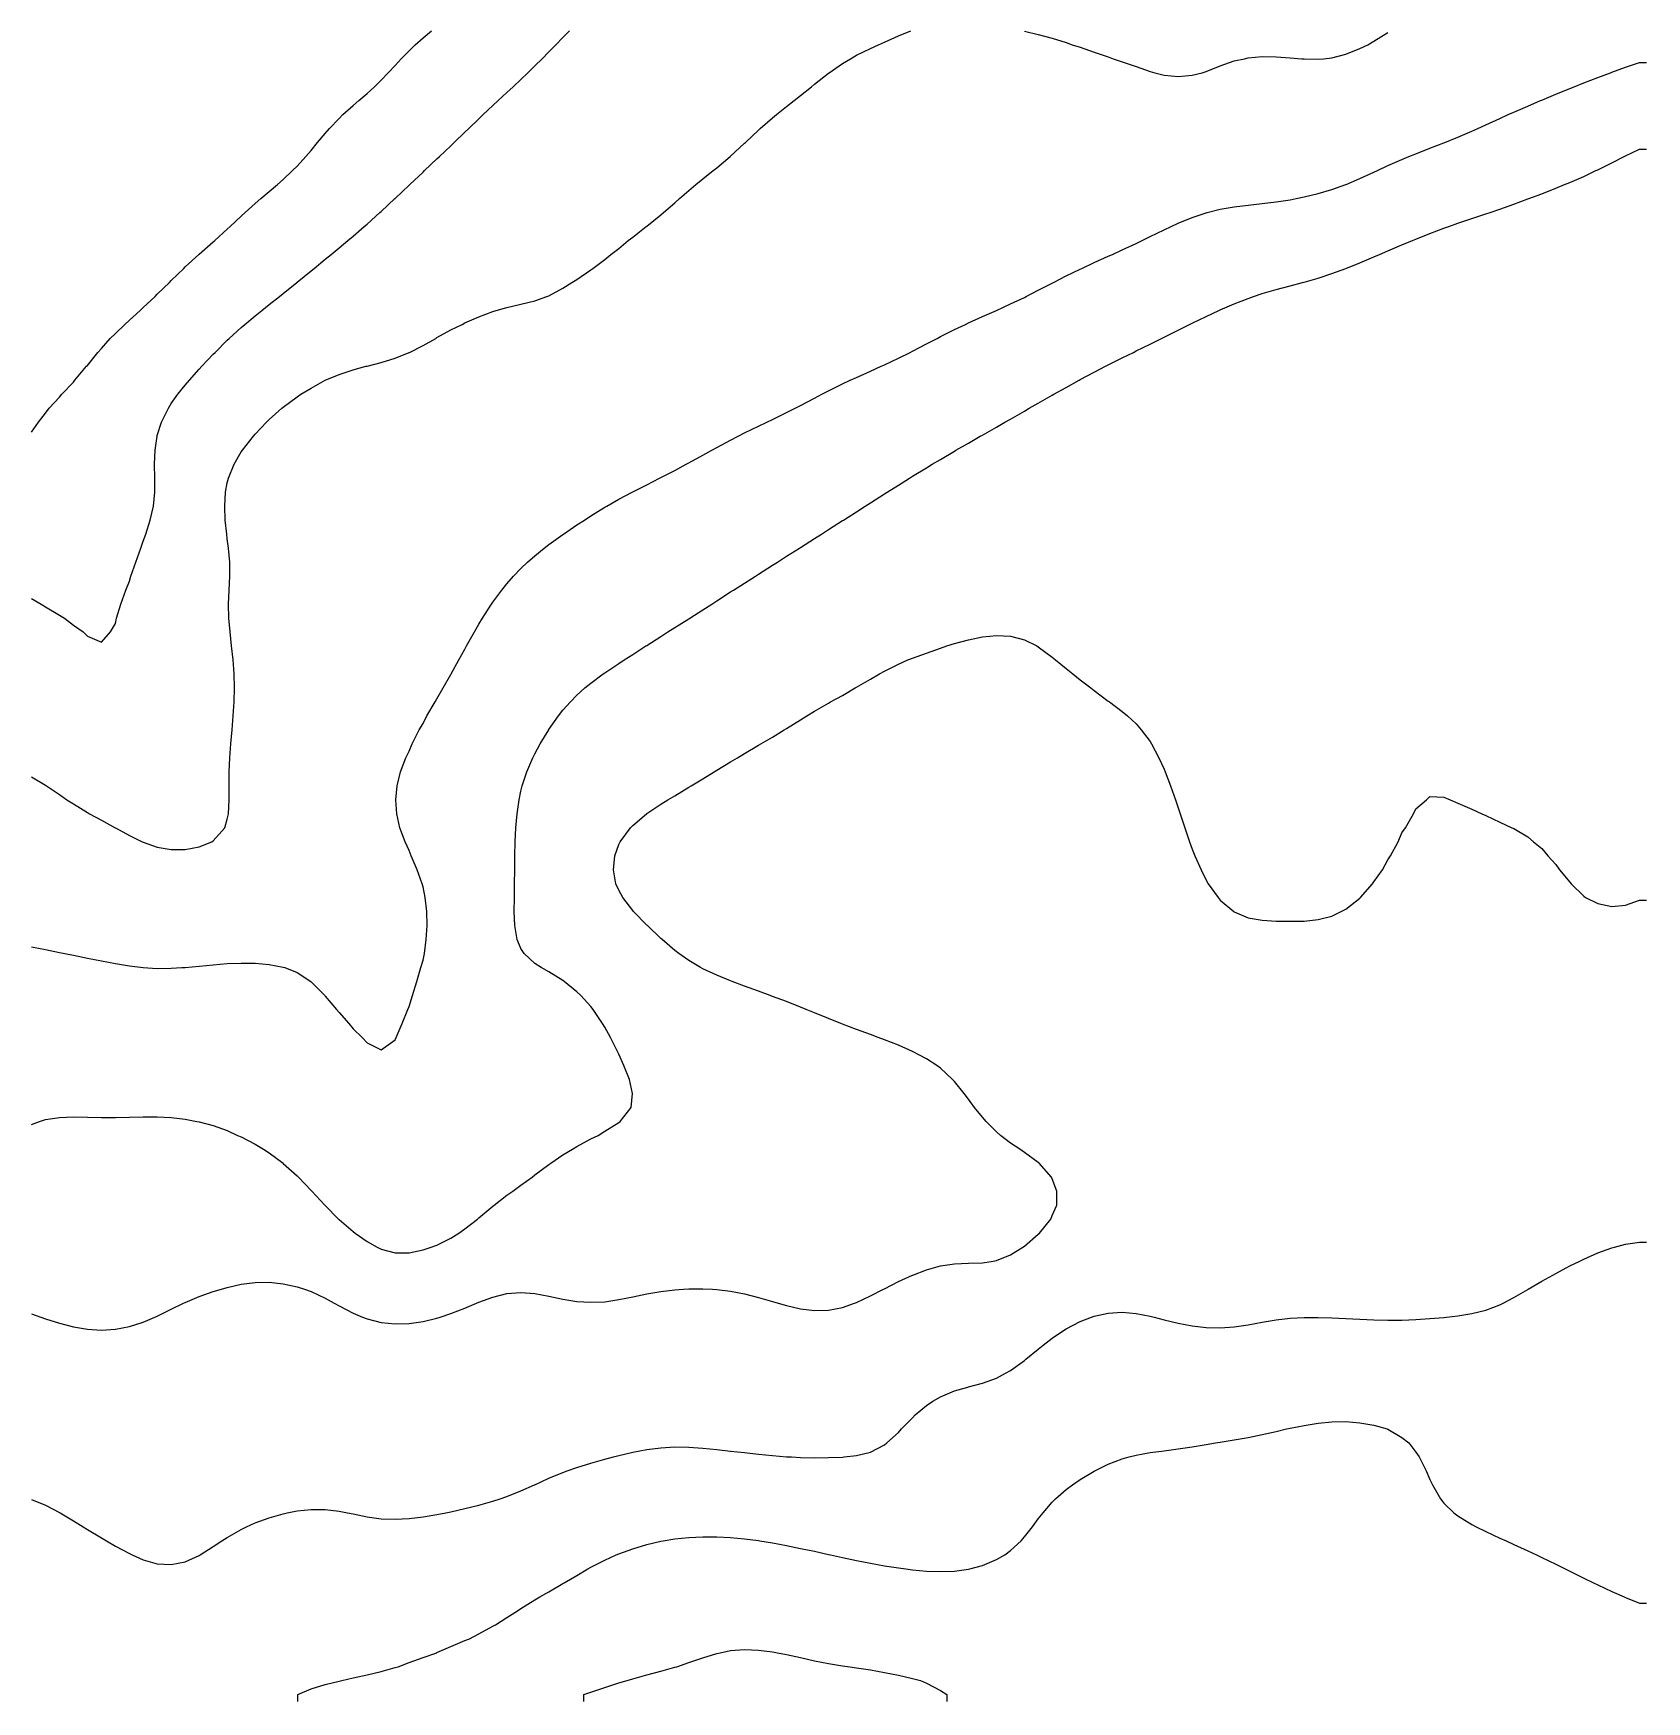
# Model space of a CAD drawing. Header units: inches. Extents: x 2679276 to 2679656, y 1246784 to 1247152.
# Drawn here: x 2679598.3 to 2679656, y 1246784 to 1246843.7 of the extents above; entities that cross this region are included whole.
import ezdxf

# ---------------------------------------------------------------- set-up
doc = ezdxf.new("R2010")
doc.units = ezdxf.units.IN
doc.header["$MEASUREMENT"] = 0
for name, color, linetype in [('454', 7, 'Continuous'), ('455', 7, 'Continuous'), ('456', 7, 'Continuous'), ('457', 7, 'Continuous'), ('458', 7, 'Continuous'), ('459', 7, 'Continuous'), ('460', 7, 'Continuous'), ('461', 7, 'Continuous'), ('462', 7, 'Continuous')]:
    doc.layers.add(name, color=color, linetype=linetype)

msp = doc.modelspace()

# ---------------------------------------------------------------- linework, layer by layer
at = {"layer": '454', "elevation": 454}
msp.add_lwpolyline([(2679598.25, 1246829.39), (2679598.501, 1246829.75), (2679598.75, 1246830.076), (2679598.882, 1246830.25), (2679599.25, 1246830.642), (2679599.337, 1246830.75), (2679599.75, 1246831.184), (2679599.799, 1246831.25), (2679600.221, 1246831.75), (2679600.25, 1246831.78), (2679600.625, 1246832.25), (2679600.75, 1246832.383), (2679601.07, 1246832.75), (2679601.25, 1246832.923), (2679601.584, 1246833.25), (2679601.75, 1246833.396), (2679602.138, 1246833.75), (2679602.25, 1246833.852), (2679602.671, 1246834.25), (2679602.75, 1246834.329), (2679603.18, 1246834.75), (2679603.25, 1246834.824), (2679603.694, 1246835.25), (2679603.75, 1246835.306), (2679604.239, 1246835.75), (2679604.25, 1246835.76), (2679604.75, 1246836.204), (2679604.802, 1246836.25), (2679605.25, 1246836.658), (2679605.353, 1246836.75), (2679605.75, 1246837.122), (2679605.892, 1246837.25), (2679606.25, 1246837.572), (2679606.456, 1246837.75), (2679606.75, 1246837.998), (2679607.043, 1246838.25), (2679607.25, 1246838.429), (2679607.589, 1246838.75), (2679607.75, 1246838.912), (2679608.061, 1246839.25), (2679608.25, 1246839.471), (2679608.483, 1246839.75), (2679608.75, 1246840.072), (2679608.907, 1246840.25), (2679609.25, 1246840.615), (2679609.389, 1246840.75), (2679609.75, 1246841.073), (2679609.951, 1246841.25), (2679610.25, 1246841.508), (2679610.511, 1246841.75), (2679610.75, 1246841.978), (2679611.007, 1246842.25), (2679611.25, 1246842.504), (2679611.472, 1246842.75), (2679611.75, 1246843.029), (2679611.972, 1246843.25), (2679612.25, 1246843.495), (2679612.55, 1246843.75)], dxfattribs=at)
at = {"layer": '455', "elevation": 455}
msp.add_lwpolyline([(2679598.25, 1246823.444), (2679598.6, 1246823.25), (2679598.75, 1246823.153), (2679599.25, 1246822.851), (2679599.434, 1246822.75), (2679599.75, 1246822.497), (2679600.104, 1246822.25), (2679600.25, 1246822.104), (2679600.75, 1246821.883), (2679601.073, 1246822.25), (2679601.25, 1246822.559), (2679601.295, 1246822.75), (2679601.446, 1246823.25), (2679601.628, 1246823.75), (2679601.75, 1246824.062), (2679601.809, 1246824.25), (2679601.978, 1246824.75), (2679602.157, 1246825.25), (2679602.25, 1246825.496), (2679602.336, 1246825.75), (2679602.493, 1246826.25), (2679602.61, 1246826.75), (2679602.663, 1246827.25), (2679602.662, 1246827.75), (2679602.652, 1246828.25), (2679602.668, 1246828.75), (2679602.744, 1246829.25), (2679602.75, 1246829.271), (2679602.902, 1246829.75), (2679603.146, 1246830.25), (2679603.25, 1246830.417), (2679603.486, 1246830.75), (2679603.75, 1246831.079), (2679603.896, 1246831.25), (2679604.25, 1246831.646), (2679604.345, 1246831.75), (2679604.75, 1246832.181), (2679604.815, 1246832.25), (2679605.25, 1246832.684), (2679605.319, 1246832.75), (2679605.75, 1246833.14), (2679605.877, 1246833.25), (2679606.25, 1246833.56), (2679606.486, 1246833.75), (2679606.75, 1246833.962), (2679607.115, 1246834.25), (2679607.25, 1246834.359), (2679607.738, 1246834.75), (2679607.75, 1246834.76), (2679608.25, 1246835.167), (2679608.353, 1246835.25), (2679608.75, 1246835.577), (2679608.962, 1246835.75), (2679609.25, 1246835.99), (2679609.564, 1246836.25), (2679609.75, 1246836.408), (2679610.15, 1246836.75), (2679610.25, 1246836.838), (2679610.71, 1246837.25), (2679610.75, 1246837.287), (2679611.244, 1246837.75), (2679611.25, 1246837.755), (2679611.75, 1246838.228), (2679611.773, 1246838.25), (2679612.25, 1246838.697), (2679612.307, 1246838.75), (2679612.75, 1246839.164), (2679612.842, 1246839.25), (2679613.25, 1246839.639), (2679613.366, 1246839.75), (2679613.75, 1246840.122), (2679613.884, 1246840.25), (2679614.25, 1246840.604), (2679614.404, 1246840.75), (2679614.75, 1246841.078), (2679614.934, 1246841.25), (2679615.25, 1246841.544), (2679615.471, 1246841.75), (2679615.75, 1246842.011), (2679616.002, 1246842.25), (2679616.25, 1246842.491), (2679616.514, 1246842.75), (2679616.75, 1246842.993), (2679617.002, 1246843.25), (2679617.25, 1246843.509), (2679617.49, 1246843.75)], dxfattribs=at)
at = {"layer": '456', "elevation": 456}
for points in [[(2679598.25, 1246817.066), (2679598.75, 1246816.775), (2679598.783, 1246816.75), (2679599.25, 1246816.443), (2679599.517, 1246816.25), (2679599.75, 1246816.104), (2679600.25, 1246815.798), (2679600.331, 1246815.75), (2679600.75, 1246815.52), (2679601.242, 1246815.25), (2679601.25, 1246815.245), (2679601.75, 1246814.976), (2679602.205, 1246814.75), (2679602.25, 1246814.73), (2679602.75, 1246814.56), (2679603.25, 1246814.472), (2679603.75, 1246814.475), (2679604.25, 1246814.568), (2679604.704, 1246814.75), (2679604.75, 1246814.784), (2679605.162, 1246815.25), (2679605.25, 1246815.553), (2679605.296, 1246815.75), (2679605.322, 1246816.25), (2679605.317, 1246816.75), (2679605.321, 1246817.25), (2679605.346, 1246817.75), (2679605.384, 1246818.25), (2679605.427, 1246818.75), (2679605.467, 1246819.25), (2679605.495, 1246819.75), (2679605.507, 1246820.25), (2679605.497, 1246820.75), (2679605.462, 1246821.25), (2679605.407, 1246821.75), (2679605.35, 1246822.25), (2679605.308, 1246822.75), (2679605.299, 1246823.25), (2679605.319, 1246823.75), (2679605.341, 1246824.25), (2679605.342, 1246824.75), (2679605.3, 1246825.25), (2679605.25, 1246825.58), (2679605.231, 1246825.75), (2679605.18, 1246826.25), (2679605.16, 1246826.75), (2679605.189, 1246827.25), (2679605.25, 1246827.582), (2679605.292, 1246827.75), (2679605.5, 1246828.25), (2679605.75, 1246828.692), (2679605.791, 1246828.75), (2679606.186, 1246829.25), (2679606.25, 1246829.325), (2679606.655, 1246829.75), (2679606.75, 1246829.848), (2679607.202, 1246830.25), (2679607.25, 1246830.292), (2679607.75, 1246830.661), (2679607.887, 1246830.75), (2679608.25, 1246830.974), (2679608.75, 1246831.25), (2679608.75, 1246831.25), (2679609.25, 1246831.452), (2679609.75, 1246831.62), (2679610.21, 1246831.75), (2679610.25, 1246831.761), (2679610.75, 1246831.885), (2679611.25, 1246832.036), (2679611.75, 1246832.243), (2679611.765, 1246832.25), (2679612.25, 1246832.489), (2679612.704, 1246832.75), (2679612.75, 1246832.779), (2679613.25, 1246833.051), (2679613.646, 1246833.25), (2679613.75, 1246833.305), (2679614.25, 1246833.521), (2679614.75, 1246833.716), (2679614.87, 1246833.75), (2679615.25, 1246833.858), (2679615.75, 1246833.969), (2679616.25, 1246834.095), (2679616.68, 1246834.25), (2679616.75, 1246834.275), (2679617.25, 1246834.545), (2679617.57, 1246834.75), (2679617.75, 1246834.86), (2679618.25, 1246835.198), (2679618.318, 1246835.25), (2679618.75, 1246835.569), (2679618.969, 1246835.75), (2679619.25, 1246835.968), (2679619.591, 1246836.25), (2679619.75, 1246836.374), (2679620.232, 1246836.75), (2679620.25, 1246836.764), (2679620.75, 1246837.168), (2679620.848, 1246837.25), (2679621.25, 1246837.6), (2679621.42, 1246837.75), (2679621.75, 1246838.039), (2679622.002, 1246838.25), (2679622.25, 1246838.453), (2679622.627, 1246838.75), (2679622.75, 1246838.85), (2679623.234, 1246839.25), (2679623.25, 1246839.265), (2679623.75, 1246839.727), (2679623.776, 1246839.75), (2679624.25, 1246840.198), (2679624.309, 1246840.25), (2679624.75, 1246840.639), (2679624.889, 1246840.75), (2679625.25, 1246841.044), (2679625.518, 1246841.25), (2679625.75, 1246841.438), (2679626.142, 1246841.75), (2679626.25, 1246841.84), (2679626.75, 1246842.236), (2679626.771, 1246842.25), (2679627.25, 1246842.582), (2679627.538, 1246842.75), (2679627.75, 1246842.871), (2679628.25, 1246843.118), (2679628.541, 1246843.25), (2679628.75, 1246843.346), (2679629.25, 1246843.566), (2679629.694, 1246843.75)], [(2679633.75, 1246843.739), (2679634.25, 1246843.618), (2679634.75, 1246843.482), (2679635.25, 1246843.326), (2679635.465, 1246843.25), (2679635.75, 1246843.157), (2679636.25, 1246842.989), (2679636.75, 1246842.815), (2679636.925, 1246842.75), (2679637.25, 1246842.643), (2679637.75, 1246842.471), (2679638.25, 1246842.296), (2679638.416, 1246842.25), (2679638.75, 1246842.165), (2679639.25, 1246842.114), (2679639.75, 1246842.161), (2679640.113, 1246842.25), (2679640.25, 1246842.296), (2679640.75, 1246842.499), (2679641.25, 1246842.672), (2679641.622, 1246842.75), (2679641.75, 1246842.78), (2679642.25, 1246842.824), (2679642.75, 1246842.818), (2679643.25, 1246842.783), (2679643.666, 1246842.75), (2679643.75, 1246842.744), (2679644.25, 1246842.733), (2679644.443, 1246842.75), (2679644.75, 1246842.779), (2679645.25, 1246842.912), (2679645.75, 1246843.113), (2679646.032, 1246843.25), (2679646.25, 1246843.375), (2679646.75, 1246843.684)]]:
    msp.add_lwpolyline(points, dxfattribs=at)
at = {"layer": '457', "elevation": 457}
msp.add_lwpolyline([(2679598.25, 1246810.992), (2679598.75, 1246810.892), (2679599.25, 1246810.791), (2679599.448, 1246810.75), (2679599.75, 1246810.689), (2679600.25, 1246810.587), (2679600.75, 1246810.487), (2679601.25, 1246810.392), (2679601.75, 1246810.31), (2679602.247, 1246810.25), (2679602.25, 1246810.25), (2679602.75, 1246810.22), (2679603.25, 1246810.225), (2679603.623, 1246810.25), (2679603.75, 1246810.258), (2679604.25, 1246810.305), (2679604.75, 1246810.353), (2679605.25, 1246810.391), (2679605.75, 1246810.411), (2679606.25, 1246810.406), (2679606.75, 1246810.365), (2679607.25, 1246810.269), (2679607.311, 1246810.25), (2679607.75, 1246810.07), (2679608.241, 1246809.75), (2679608.25, 1246809.742), (2679608.734, 1246809.25), (2679608.75, 1246809.232), (2679609.158, 1246808.75), (2679609.25, 1246808.643), (2679609.594, 1246808.25), (2679609.75, 1246808.062), (2679610.074, 1246807.75), (2679610.25, 1246807.558), (2679610.75, 1246807.303), (2679611.25, 1246807.667), (2679611.286, 1246807.75), (2679611.501, 1246808.25), (2679611.707, 1246808.75), (2679611.75, 1246808.856), (2679611.871, 1246809.25), (2679612.026, 1246809.75), (2679612.178, 1246810.25), (2679612.25, 1246810.52), (2679612.298, 1246810.75), (2679612.368, 1246811.25), (2679612.396, 1246811.75), (2679612.384, 1246812.25), (2679612.328, 1246812.75), (2679612.25, 1246813.131), (2679612.218, 1246813.25), (2679612.039, 1246813.75), (2679611.829, 1246814.25), (2679611.75, 1246814.44), (2679611.607, 1246814.75), (2679611.423, 1246815.25), (2679611.31, 1246815.75), (2679611.276, 1246816.25), (2679611.321, 1246816.75), (2679611.443, 1246817.25), (2679611.632, 1246817.75), (2679611.75, 1246817.993), (2679611.86, 1246818.25), (2679612.115, 1246818.75), (2679612.25, 1246818.981), (2679612.388, 1246819.25), (2679612.68, 1246819.75), (2679612.75, 1246819.862), (2679612.966, 1246820.25), (2679613.25, 1246820.729), (2679613.261, 1246820.75), (2679613.531, 1246821.25), (2679613.75, 1246821.639), (2679613.809, 1246821.75), (2679614.085, 1246822.25), (2679614.25, 1246822.529), (2679614.381, 1246822.75), (2679614.704, 1246823.25), (2679614.75, 1246823.315), (2679615.068, 1246823.75), (2679615.25, 1246823.974), (2679615.491, 1246824.25), (2679615.75, 1246824.519), (2679615.991, 1246824.75), (2679616.25, 1246824.978), (2679616.585, 1246825.25), (2679616.75, 1246825.377), (2679617.25, 1246825.737), (2679617.27, 1246825.75), (2679617.75, 1246826.076), (2679618.018, 1246826.25), (2679618.25, 1246826.4), (2679618.75, 1246826.708), (2679618.82, 1246826.75), (2679619.25, 1246826.995), (2679619.723, 1246827.25), (2679619.75, 1246827.264), (2679620.25, 1246827.518), (2679620.709, 1246827.75), (2679620.75, 1246827.771), (2679621.25, 1246828.03), (2679621.664, 1246828.25), (2679621.75, 1246828.297), (2679622.25, 1246828.573), (2679622.571, 1246828.75), (2679622.75, 1246828.848), (2679623.25, 1246829.113), (2679623.516, 1246829.25), (2679623.75, 1246829.366), (2679624.25, 1246829.608), (2679624.542, 1246829.75), (2679624.75, 1246829.85), (2679625.25, 1246830.097), (2679625.551, 1246830.25), (2679625.75, 1246830.354), (2679626.25, 1246830.615), (2679626.513, 1246830.75), (2679626.75, 1246830.874), (2679627.25, 1246831.121), (2679627.527, 1246831.25), (2679627.75, 1246831.354), (2679628.25, 1246831.58), (2679628.63, 1246831.75), (2679628.75, 1246831.805), (2679629.25, 1246832.042), (2679629.672, 1246832.25), (2679629.75, 1246832.29), (2679630.25, 1246832.553), (2679630.63, 1246832.75), (2679630.75, 1246832.813), (2679631.25, 1246833.065), (2679631.642, 1246833.25), (2679631.75, 1246833.301), (2679632.25, 1246833.527), (2679632.75, 1246833.747), (2679632.757, 1246833.75), (2679633.25, 1246833.979), (2679633.75, 1246834.217), (2679633.818, 1246834.25), (2679634.25, 1246834.472), (2679634.75, 1246834.728), (2679634.794, 1246834.75), (2679635.25, 1246834.984), (2679635.75, 1246835.225), (2679635.802, 1246835.25), (2679636.25, 1246835.459), (2679636.75, 1246835.684), (2679636.897, 1246835.75), (2679637.25, 1246835.913), (2679637.75, 1246836.147), (2679637.965, 1246836.25), (2679638.25, 1246836.392), (2679638.75, 1246836.635), (2679638.995, 1246836.75), (2679639.25, 1246836.868), (2679639.75, 1246837.072), (2679640.25, 1246837.239), (2679640.293, 1246837.25), (2679640.75, 1246837.364), (2679641.25, 1246837.453), (2679641.75, 1246837.517), (2679642.25, 1246837.572), (2679642.75, 1246837.631), (2679643.25, 1246837.707), (2679643.472, 1246837.75), (2679643.75, 1246837.805), (2679644.25, 1246837.927), (2679644.75, 1246838.073), (2679645.25, 1246838.249), (2679645.252, 1246838.25), (2679645.75, 1246838.461), (2679646.25, 1246838.69), (2679646.378, 1246838.75), (2679646.75, 1246838.927), (2679647.25, 1246839.15), (2679647.497, 1246839.25), (2679647.75, 1246839.354), (2679648.25, 1246839.546), (2679648.75, 1246839.736), (2679648.787, 1246839.75), (2679649.25, 1246839.939), (2679649.75, 1246840.155), (2679649.965, 1246840.25), (2679650.25, 1246840.384), (2679650.75, 1246840.615), (2679651.055, 1246840.75), (2679651.25, 1246840.84), (2679651.75, 1246841.056), (2679652.211, 1246841.25), (2679652.25, 1246841.267), (2679652.75, 1246841.479), (2679653.25, 1246841.688), (2679653.404, 1246841.75), (2679653.75, 1246841.891), (2679654.25, 1246842.083), (2679654.713, 1246842.25), (2679654.75, 1246842.263), (2679655.25, 1246842.442), (2679655.75, 1246842.616), (2679656, 1246842.616)], dxfattribs=at)
at = {"layer": '458', "elevation": 458}
msp.add_lwpolyline([(2679598.25, 1246804.642), (2679598.542, 1246804.75), (2679598.75, 1246804.811), (2679599.25, 1246804.891), (2679599.75, 1246804.911), (2679600.25, 1246804.903), (2679600.75, 1246804.892), (2679601.25, 1246804.893), (2679601.75, 1246804.906), (2679602.25, 1246804.918), (2679602.75, 1246804.918), (2679603.25, 1246804.892), (2679603.75, 1246804.833), (2679604.164, 1246804.75), (2679604.25, 1246804.733), (2679604.75, 1246804.599), (2679605.25, 1246804.42), (2679605.621, 1246804.25), (2679605.75, 1246804.195), (2679606.25, 1246803.936), (2679606.541, 1246803.75), (2679606.75, 1246803.625), (2679607.246, 1246803.25), (2679607.25, 1246803.247), (2679607.75, 1246802.8), (2679607.796, 1246802.75), (2679608.25, 1246802.279), (2679608.275, 1246802.25), (2679608.736, 1246801.75), (2679608.75, 1246801.736), (2679609.233, 1246801.25), (2679609.25, 1246801.235), (2679609.75, 1246800.807), (2679609.822, 1246800.75), (2679610.25, 1246800.452), (2679610.614, 1246800.25), (2679610.75, 1246800.182), (2679611.25, 1246800.052), (2679611.75, 1246800.053), (2679612.25, 1246800.151), (2679612.54, 1246800.25), (2679612.75, 1246800.326), (2679613.25, 1246800.575), (2679613.534, 1246800.75), (2679613.75, 1246800.905), (2679614.193, 1246801.25), (2679614.25, 1246801.301), (2679614.75, 1246801.719), (2679614.793, 1246801.75), (2679615.25, 1246802.109), (2679615.461, 1246802.25), (2679615.75, 1246802.472), (2679616.149, 1246802.75), (2679616.25, 1246802.834), (2679616.75, 1246803.203), (2679616.826, 1246803.25), (2679617.25, 1246803.553), (2679617.594, 1246803.75), (2679617.75, 1246803.853), (2679618.25, 1246804.127), (2679618.508, 1246804.25), (2679618.75, 1246804.403), (2679619.25, 1246804.715), (2679619.305, 1246804.75), (2679619.688, 1246805.25), (2679619.744, 1246805.75), (2679619.632, 1246806.25), (2679619.436, 1246806.75), (2679619.25, 1246807.15), (2679619.206, 1246807.25), (2679618.949, 1246807.75), (2679618.75, 1246808.113), (2679618.671, 1246808.25), (2679618.333, 1246808.75), (2679618.25, 1246808.854), (2679617.892, 1246809.25), (2679617.75, 1246809.386), (2679617.301, 1246809.75), (2679617.25, 1246809.789), (2679616.75, 1246810.097), (2679616.478, 1246810.25), (2679616.25, 1246810.399), (2679615.866, 1246810.75), (2679615.75, 1246810.928), (2679615.621, 1246811.25), (2679615.536, 1246811.75), (2679615.515, 1246812.25), (2679615.519, 1246812.75), (2679615.526, 1246813.25), (2679615.531, 1246813.75), (2679615.536, 1246814.25), (2679615.548, 1246814.75), (2679615.572, 1246815.25), (2679615.613, 1246815.75), (2679615.684, 1246816.25), (2679615.75, 1246816.561), (2679615.795, 1246816.75), (2679615.961, 1246817.25), (2679616.177, 1246817.75), (2679616.25, 1246817.896), (2679616.444, 1246818.25), (2679616.743, 1246818.75), (2679616.75, 1246818.761), (2679617.099, 1246819.25), (2679617.25, 1246819.45), (2679617.519, 1246819.75), (2679617.75, 1246819.992), (2679618.041, 1246820.25), (2679618.25, 1246820.425), (2679618.692, 1246820.75), (2679618.75, 1246820.791), (2679619.25, 1246821.125), (2679619.442, 1246821.25), (2679619.75, 1246821.449), (2679620.221, 1246821.75), (2679620.25, 1246821.769), (2679620.75, 1246822.088), (2679621.004, 1246822.25), (2679621.25, 1246822.407), (2679621.75, 1246822.726), (2679621.788, 1246822.75), (2679622.25, 1246823.045), (2679622.572, 1246823.25), (2679622.75, 1246823.364), (2679623.25, 1246823.683), (2679623.356, 1246823.75), (2679623.75, 1246824.001), (2679624.14, 1246824.25), (2679624.25, 1246824.32), (2679624.75, 1246824.639), (2679624.923, 1246824.75), (2679625.25, 1246824.958), (2679625.707, 1246825.25), (2679625.75, 1246825.277), (2679626.25, 1246825.595), (2679626.493, 1246825.75), (2679626.75, 1246825.913), (2679627.25, 1246826.232), (2679627.279, 1246826.25), (2679627.75, 1246826.55), (2679628.064, 1246826.75), (2679628.25, 1246826.869), (2679628.75, 1246827.188), (2679628.847, 1246827.25), (2679629.25, 1246827.504), (2679629.639, 1246827.75), (2679629.75, 1246827.818), (2679630.25, 1246828.124), (2679630.454, 1246828.25), (2679630.75, 1246828.424), (2679631.25, 1246828.72), (2679631.3, 1246828.75), (2679631.75, 1246829.006), (2679632.171, 1246829.25), (2679632.25, 1246829.294), (2679632.75, 1246829.577), (2679633.05, 1246829.75), (2679633.25, 1246829.862), (2679633.75, 1246830.147), (2679633.927, 1246830.25), (2679634.25, 1246830.431), (2679634.75, 1246830.718), (2679634.806, 1246830.75), (2679635.25, 1246830.995), (2679635.707, 1246831.25), (2679635.75, 1246831.273), (2679636.25, 1246831.536), (2679636.655, 1246831.75), (2679636.75, 1246831.798), (2679637.25, 1246832.049), (2679637.649, 1246832.25), (2679637.75, 1246832.3), (2679638.25, 1246832.546), (2679638.657, 1246832.75), (2679638.75, 1246832.796), (2679639.25, 1246833.045), (2679639.66, 1246833.25), (2679639.75, 1246833.294), (2679640.25, 1246833.537), (2679640.702, 1246833.75), (2679640.75, 1246833.772), (2679641.25, 1246833.986), (2679641.75, 1246834.181), (2679641.947, 1246834.25), (2679642.25, 1246834.349), (2679642.75, 1246834.496), (2679643.25, 1246834.63), (2679643.693, 1246834.75), (2679643.75, 1246834.765), (2679644.25, 1246834.903), (2679644.75, 1246835.064), (2679645.242, 1246835.25), (2679645.25, 1246835.253), (2679645.75, 1246835.451), (2679646.25, 1246835.663), (2679646.449, 1246835.75), (2679646.75, 1246835.877), (2679647.25, 1246836.09), (2679647.629, 1246836.25), (2679647.75, 1246836.3), (2679648.25, 1246836.498), (2679648.75, 1246836.687), (2679648.926, 1246836.75), (2679649.25, 1246836.864), (2679649.75, 1246837.031), (2679650.25, 1246837.198), (2679650.402, 1246837.25), (2679650.75, 1246837.369), (2679651.25, 1246837.547), (2679651.75, 1246837.735), (2679651.789, 1246837.75), (2679652.25, 1246837.923), (2679652.75, 1246838.118), (2679653.066, 1246838.25), (2679653.25, 1246838.324), (2679653.75, 1246838.543), (2679654.187, 1246838.75), (2679654.25, 1246838.78), (2679654.75, 1246839.026), (2679655.198, 1246839.25), (2679655.25, 1246839.275), (2679655.75, 1246839.513), (2679656, 1246839.513)], dxfattribs=at)
at = {"layer": '459', "elevation": 459}
msp.add_lwpolyline([(2679598.25, 1246797.87), (2679598.586, 1246797.75), (2679598.75, 1246797.689), (2679599.25, 1246797.528), (2679599.75, 1246797.404), (2679600.25, 1246797.322), (2679600.75, 1246797.289), (2679601.25, 1246797.315), (2679601.75, 1246797.409), (2679602.25, 1246797.571), (2679602.661, 1246797.75), (2679602.75, 1246797.789), (2679603.25, 1246798.037), (2679603.69, 1246798.25), (2679603.75, 1246798.278), (2679604.25, 1246798.49), (2679604.75, 1246798.665), (2679605.04, 1246798.75), (2679605.25, 1246798.813), (2679605.75, 1246798.928), (2679606.25, 1246798.993), (2679606.75, 1246798.998), (2679607.25, 1246798.943), (2679607.75, 1246798.835), (2679608.008, 1246798.75), (2679608.25, 1246798.667), (2679608.75, 1246798.433), (2679609.079, 1246798.25), (2679609.25, 1246798.156), (2679609.75, 1246797.886), (2679610.085, 1246797.75), (2679610.25, 1246797.687), (2679610.75, 1246797.559), (2679611.25, 1246797.507), (2679611.75, 1246797.519), (2679612.25, 1246797.588), (2679612.75, 1246797.713), (2679612.864, 1246797.75), (2679613.25, 1246797.877), (2679613.75, 1246798.075), (2679614.157, 1246798.25), (2679614.25, 1246798.288), (2679614.75, 1246798.463), (2679615.25, 1246798.59), (2679615.75, 1246798.634), (2679616.25, 1246798.596), (2679616.75, 1246798.499), (2679617.25, 1246798.392), (2679617.75, 1246798.313), (2679618.25, 1246798.28), (2679618.75, 1246798.301), (2679619.25, 1246798.375), (2679619.75, 1246798.478), (2679620.25, 1246798.581), (2679620.75, 1246798.667), (2679621.25, 1246798.729), (2679621.559, 1246798.75), (2679621.75, 1246798.762), (2679622.25, 1246798.767), (2679622.606, 1246798.75), (2679622.75, 1246798.742), (2679623.25, 1246798.678), (2679623.75, 1246798.578), (2679624.25, 1246798.451), (2679624.75, 1246798.309), (2679624.954, 1246798.25), (2679625.25, 1246798.165), (2679625.75, 1246798.049), (2679626.25, 1246797.988), (2679626.75, 1246798), (2679627.25, 1246798.099), (2679627.675, 1246798.25), (2679627.75, 1246798.278), (2679628.25, 1246798.514), (2679628.718, 1246798.75), (2679628.75, 1246798.767), (2679629.25, 1246799.025), (2679629.75, 1246799.246), (2679629.763, 1246799.25), (2679630.25, 1246799.443), (2679630.75, 1246799.583), (2679631.25, 1246799.654), (2679631.75, 1246799.674), (2679632.25, 1246799.694), (2679632.639, 1246799.75), (2679632.75, 1246799.77), (2679633.25, 1246799.982), (2679633.695, 1246800.25), (2679633.75, 1246800.293), (2679634.25, 1246800.72), (2679634.287, 1246800.75), (2679634.696, 1246801.25), (2679634.75, 1246801.387), (2679634.908, 1246801.75), (2679634.916, 1246802.25), (2679634.75, 1246802.692), (2679634.722, 1246802.75), (2679634.286, 1246803.25), (2679634.25, 1246803.281), (2679633.75, 1246803.642), (2679633.594, 1246803.75), (2679633.25, 1246803.974), (2679632.9, 1246804.25), (2679632.75, 1246804.371), (2679632.381, 1246804.75), (2679632.25, 1246804.896), (2679631.972, 1246805.25), (2679631.75, 1246805.542), (2679631.596, 1246805.75), (2679631.25, 1246806.175), (2679631.183, 1246806.25), (2679630.75, 1246806.653), (2679630.624, 1246806.75), (2679630.25, 1246806.99), (2679629.757, 1246807.25), (2679629.75, 1246807.253), (2679629.25, 1246807.469), (2679628.75, 1246807.664), (2679628.526, 1246807.75), (2679628.25, 1246807.851), (2679627.75, 1246808.036), (2679627.25, 1246808.223), (2679627.186, 1246808.25), (2679626.75, 1246808.425), (2679626.25, 1246808.629), (2679625.952, 1246808.75), (2679625.75, 1246808.832), (2679625.25, 1246809.032), (2679624.75, 1246809.217), (2679624.66, 1246809.25), (2679624.25, 1246809.405), (2679623.75, 1246809.588), (2679623.308, 1246809.75), (2679623.25, 1246809.773), (2679622.75, 1246809.979), (2679622.25, 1246810.206), (2679622.172, 1246810.25), (2679621.75, 1246810.498), (2679621.399, 1246810.75), (2679621.25, 1246810.859), (2679620.802, 1246811.25), (2679620.75, 1246811.295), (2679620.271, 1246811.75), (2679620.25, 1246811.77), (2679619.78, 1246812.25), (2679619.75, 1246812.285), (2679619.389, 1246812.75), (2679619.25, 1246813.014), (2679619.143, 1246813.25), (2679619.059, 1246813.75), (2679619.108, 1246814.25), (2679619.25, 1246814.646), (2679619.299, 1246814.75), (2679619.671, 1246815.25), (2679619.75, 1246815.333), (2679620.237, 1246815.75), (2679620.25, 1246815.76), (2679620.75, 1246816.09), (2679621.008, 1246816.25), (2679621.25, 1246816.396), (2679621.75, 1246816.698), (2679621.837, 1246816.75), (2679622.25, 1246816.999), (2679622.655, 1246817.25), (2679622.75, 1246817.308), (2679623.25, 1246817.606), (2679623.489, 1246817.75), (2679623.75, 1246817.903), (2679624.25, 1246818.2), (2679624.334, 1246818.25), (2679624.75, 1246818.494), (2679625.164, 1246818.75), (2679625.25, 1246818.803), (2679625.75, 1246819.108), (2679625.976, 1246819.25), (2679626.25, 1246819.413), (2679626.75, 1246819.71), (2679626.822, 1246819.75), (2679627.25, 1246819.984), (2679627.707, 1246820.25), (2679627.75, 1246820.275), (2679628.25, 1246820.559), (2679628.571, 1246820.75), (2679628.75, 1246820.85), (2679629.25, 1246821.099), (2679629.588, 1246821.25), (2679629.75, 1246821.317), (2679630.25, 1246821.495), (2679630.75, 1246821.674), (2679630.984, 1246821.75), (2679631.25, 1246821.835), (2679631.75, 1246821.969), (2679632.25, 1246822.075), (2679632.75, 1246822.129), (2679633.25, 1246822.102), (2679633.75, 1246821.968), (2679634.194, 1246821.75), (2679634.25, 1246821.714), (2679634.75, 1246821.344), (2679634.869, 1246821.25), (2679635.25, 1246820.94), (2679635.487, 1246820.75), (2679635.75, 1246820.54), (2679636.123, 1246820.25), (2679636.25, 1246820.152), (2679636.75, 1246819.78), (2679636.791, 1246819.75), (2679637.25, 1246819.408), (2679637.437, 1246819.25), (2679637.75, 1246818.967), (2679637.933, 1246818.75), (2679638.25, 1246818.331), (2679638.296, 1246818.25), (2679638.56, 1246817.75), (2679638.75, 1246817.344), (2679638.787, 1246817.25), (2679638.975, 1246816.75), (2679639.153, 1246816.25), (2679639.25, 1246815.961), (2679639.322, 1246815.75), (2679639.491, 1246815.25), (2679639.661, 1246814.75), (2679639.75, 1246814.489), (2679639.849, 1246814.25), (2679640.069, 1246813.75), (2679640.25, 1246813.37), (2679640.328, 1246813.25), (2679640.68, 1246812.75), (2679640.75, 1246812.658), (2679641.245, 1246812.25), (2679641.25, 1246812.246), (2679641.75, 1246812.034), (2679642.25, 1246811.939), (2679642.75, 1246811.911), (2679643.25, 1246811.905), (2679643.75, 1246811.913), (2679644.25, 1246811.963), (2679644.75, 1246812.088), (2679645.083, 1246812.25), (2679645.25, 1246812.333), (2679645.75, 1246812.736), (2679645.764, 1246812.75), (2679646.199, 1246813.25), (2679646.25, 1246813.316), (2679646.553, 1246813.75), (2679646.75, 1246814.107), (2679646.843, 1246814.25), (2679647.116, 1246814.75), (2679647.25, 1246815.067), (2679647.377, 1246815.25), (2679647.667, 1246815.75), (2679647.75, 1246815.923), (2679648.126, 1246816.25), (2679648.25, 1246816.372), (2679648.75, 1246816.348), (2679648.979, 1246816.25), (2679649.25, 1246816.134), (2679649.75, 1246815.913), (2679650.105, 1246815.75), (2679650.25, 1246815.684), (2679650.75, 1246815.452), (2679651.186, 1246815.25), (2679651.25, 1246815.22), (2679651.75, 1246814.928), (2679651.954, 1246814.75), (2679652.25, 1246814.505), (2679652.462, 1246814.25), (2679652.75, 1246813.936), (2679652.881, 1246813.75), (2679653.25, 1246813.308), (2679653.297, 1246813.25), (2679653.75, 1246812.8), (2679653.819, 1246812.75), (2679654.25, 1246812.538), (2679654.75, 1246812.434), (2679655.25, 1246812.485), (2679655.75, 1246812.666), (2679656, 1246812.666)], dxfattribs=at)
at = {"layer": '460', "elevation": 460}
msp.add_lwpolyline([(2679598.25, 1246791.231), (2679598.75, 1246791.02), (2679599.25, 1246790.764), (2679599.272, 1246790.75), (2679599.75, 1246790.465), (2679600.097, 1246790.25), (2679600.25, 1246790.156), (2679600.75, 1246789.852), (2679600.929, 1246789.75), (2679601.25, 1246789.564), (2679601.75, 1246789.297), (2679601.855, 1246789.25), (2679602.25, 1246789.075), (2679602.75, 1246788.928), (2679603.25, 1246788.898), (2679603.75, 1246789.005), (2679604.25, 1246789.23), (2679604.283, 1246789.25), (2679604.75, 1246789.543), (2679605.061, 1246789.75), (2679605.25, 1246789.869), (2679605.75, 1246790.158), (2679605.933, 1246790.25), (2679606.25, 1246790.392), (2679606.75, 1246790.577), (2679607.25, 1246790.72), (2679607.394, 1246790.75), (2679607.75, 1246790.819), (2679608.25, 1246790.87), (2679608.75, 1246790.871), (2679609.25, 1246790.813), (2679609.554, 1246790.75), (2679609.75, 1246790.714), (2679610.25, 1246790.613), (2679610.75, 1246790.54), (2679611.25, 1246790.52), (2679611.75, 1246790.55), (2679612.25, 1246790.611), (2679612.75, 1246790.69), (2679613.069, 1246790.75), (2679613.25, 1246790.786), (2679613.75, 1246790.901), (2679614.25, 1246791.028), (2679614.75, 1246791.17), (2679615.003, 1246791.25), (2679615.25, 1246791.339), (2679615.75, 1246791.539), (2679616.242, 1246791.75), (2679616.25, 1246791.754), (2679616.75, 1246791.986), (2679617.25, 1246792.195), (2679617.401, 1246792.25), (2679617.75, 1246792.376), (2679618.25, 1246792.531), (2679618.75, 1246792.67), (2679619.066, 1246792.75), (2679619.25, 1246792.797), (2679619.75, 1246792.915), (2679620.25, 1246793.012), (2679620.75, 1246793.079), (2679621.25, 1246793.106), (2679621.75, 1246793.096), (2679622.25, 1246793.063), (2679622.75, 1246793.016), (2679623.25, 1246792.962), (2679623.75, 1246792.907), (2679624.25, 1246792.851), (2679624.75, 1246792.8), (2679625.25, 1246792.759), (2679625.428, 1246792.75), (2679625.75, 1246792.735), (2679626.25, 1246792.724), (2679626.75, 1246792.727), (2679627.25, 1246792.745), (2679627.309, 1246792.75), (2679627.75, 1246792.798), (2679628.25, 1246792.925), (2679628.75, 1246793.182), (2679628.835, 1246793.25), (2679629.25, 1246793.624), (2679629.362, 1246793.75), (2679629.75, 1246794.147), (2679629.85, 1246794.25), (2679630.25, 1246794.585), (2679630.481, 1246794.75), (2679630.75, 1246794.903), (2679631.25, 1246795.111), (2679631.726, 1246795.25), (2679631.75, 1246795.256), (2679632.25, 1246795.389), (2679632.75, 1246795.568), (2679633.079, 1246795.75), (2679633.25, 1246795.839), (2679633.75, 1246796.2), (2679633.809, 1246796.25), (2679634.25, 1246796.603), (2679634.429, 1246796.75), (2679634.75, 1246796.996), (2679635.116, 1246797.25), (2679635.25, 1246797.336), (2679635.75, 1246797.598), (2679636.147, 1246797.75), (2679636.25, 1246797.787), (2679636.75, 1246797.897), (2679637.25, 1246797.927), (2679637.75, 1246797.884), (2679638.25, 1246797.786), (2679638.397, 1246797.75), (2679638.75, 1246797.657), (2679639.25, 1246797.532), (2679639.75, 1246797.438), (2679640.25, 1246797.381), (2679640.75, 1246797.369), (2679641.25, 1246797.404), (2679641.75, 1246797.477), (2679642.25, 1246797.566), (2679642.75, 1246797.65), (2679643.25, 1246797.709), (2679643.75, 1246797.737), (2679644.25, 1246797.739), (2679644.75, 1246797.724), (2679645.25, 1246797.699), (2679645.75, 1246797.672), (2679646.25, 1246797.65), (2679646.75, 1246797.639), (2679647.25, 1246797.643), (2679647.75, 1246797.662), (2679648.25, 1246797.695), (2679648.75, 1246797.74), (2679648.844, 1246797.75), (2679649.25, 1246797.796), (2679649.75, 1246797.875), (2679650.25, 1246798), (2679650.75, 1246798.187), (2679650.869, 1246798.25), (2679651.25, 1246798.45), (2679651.75, 1246798.739), (2679651.769, 1246798.75), (2679652.25, 1246799.04), (2679652.644, 1246799.25), (2679652.75, 1246799.313), (2679653.25, 1246799.582), (2679653.606, 1246799.75), (2679653.75, 1246799.827), (2679654.25, 1246800.052), (2679654.75, 1246800.228), (2679654.846, 1246800.25), (2679655.25, 1246800.358), (2679655.75, 1246800.433), (2679656, 1246800.433)], dxfattribs=at)
at = {"layer": '461', "elevation": 461}
msp.add_lwpolyline([(2679607.769, 1246784), (2679607.769, 1246784.25), (2679608.25, 1246784.461), (2679608.75, 1246784.618), (2679609.25, 1246784.732), (2679609.35, 1246784.75), (2679609.75, 1246784.847), (2679610.25, 1246784.961), (2679610.75, 1246785.082), (2679611.25, 1246785.219), (2679611.362, 1246785.25), (2679611.75, 1246785.396), (2679612.25, 1246785.578), (2679612.742, 1246785.75), (2679612.75, 1246785.753), (2679613.25, 1246785.968), (2679613.75, 1246786.181), (2679613.91, 1246786.25), (2679614.25, 1246786.427), (2679614.75, 1246786.696), (2679614.845, 1246786.75), (2679615.25, 1246787.007), (2679615.627, 1246787.25), (2679615.75, 1246787.327), (2679616.25, 1246787.638), (2679616.43, 1246787.75), (2679616.75, 1246787.928), (2679617.25, 1246788.222), (2679617.294, 1246788.25), (2679617.75, 1246788.513), (2679618.145, 1246788.75), (2679618.25, 1246788.805), (2679618.75, 1246789.062), (2679619.152, 1246789.25), (2679619.25, 1246789.29), (2679619.75, 1246789.467), (2679620.25, 1246789.615), (2679620.75, 1246789.735), (2679620.838, 1246789.75), (2679621.25, 1246789.818), (2679621.75, 1246789.871), (2679622.25, 1246789.897), (2679622.75, 1246789.896), (2679623.25, 1246789.871), (2679623.75, 1246789.823), (2679624.25, 1246789.757), (2679624.291, 1246789.75), (2679624.75, 1246789.675), (2679625.25, 1246789.582), (2679625.75, 1246789.481), (2679626.25, 1246789.375), (2679626.75, 1246789.264), (2679626.815, 1246789.25), (2679627.25, 1246789.151), (2679627.75, 1246789.043), (2679628.25, 1246788.946), (2679628.75, 1246788.86), (2679629.25, 1246788.783), (2679629.51, 1246788.75), (2679629.75, 1246788.718), (2679630.25, 1246788.671), (2679630.75, 1246788.651), (2679631.25, 1246788.671), (2679631.75, 1246788.738), (2679631.803, 1246788.75), (2679632.25, 1246788.872), (2679632.75, 1246789.08), (2679633.053, 1246789.25), (2679633.25, 1246789.4), (2679633.633, 1246789.75), (2679633.75, 1246789.89), (2679634.04, 1246790.25), (2679634.25, 1246790.538), (2679634.418, 1246790.75), (2679634.75, 1246791.135), (2679634.867, 1246791.25), (2679635.25, 1246791.584), (2679635.478, 1246791.75), (2679635.75, 1246791.941), (2679636.25, 1246792.24), (2679636.271, 1246792.25), (2679636.75, 1246792.496), (2679637.25, 1246792.684), (2679637.501, 1246792.75), (2679637.75, 1246792.815), (2679638.25, 1246792.904), (2679638.75, 1246792.972), (2679639.25, 1246793.039), (2679639.75, 1246793.113), (2679640.25, 1246793.194), (2679640.58, 1246793.25), (2679640.75, 1246793.277), (2679641.25, 1246793.361), (2679641.75, 1246793.451), (2679642.25, 1246793.55), (2679642.75, 1246793.661), (2679643.125, 1246793.75), (2679643.25, 1246793.777), (2679643.75, 1246793.874), (2679644.25, 1246793.954), (2679644.75, 1246794.004), (2679645.25, 1246794.014), (2679645.75, 1246793.975), (2679646.25, 1246793.887), (2679646.728, 1246793.75), (2679646.75, 1246793.74), (2679647.25, 1246793.441), (2679647.496, 1246793.25), (2679647.75, 1246792.921), (2679647.872, 1246792.75), (2679648.12, 1246792.25), (2679648.25, 1246791.946), (2679648.347, 1246791.75), (2679648.634, 1246791.25), (2679648.75, 1246791.101), (2679649.107, 1246790.75), (2679649.25, 1246790.639), (2679649.75, 1246790.332), (2679649.907, 1246790.25), (2679650.25, 1246790.08), (2679650.75, 1246789.851), (2679650.977, 1246789.75), (2679651.25, 1246789.624), (2679651.75, 1246789.395), (2679652.067, 1246789.25), (2679652.25, 1246789.16), (2679652.75, 1246788.915), (2679653.092, 1246788.75), (2679653.25, 1246788.669), (2679653.75, 1246788.417), (2679654.097, 1246788.25), (2679654.25, 1246788.175), (2679654.75, 1246787.94), (2679655.192, 1246787.75), (2679655.25, 1246787.726), (2679655.75, 1246787.527), (2679656, 1246787.527)], dxfattribs=at)
at = {"layer": '462', "elevation": 462}
msp.add_lwpolyline([(2679618.003, 1246784), (2679618.003, 1246784.25), (2679618.25, 1246784.337), (2679618.75, 1246784.509), (2679619.25, 1246784.667), (2679619.554, 1246784.75), (2679619.75, 1246784.812), (2679620.25, 1246784.953), (2679620.75, 1246785.088), (2679621.25, 1246785.229), (2679621.324, 1246785.25), (2679621.75, 1246785.397), (2679622.25, 1246785.569), (2679622.75, 1246785.724), (2679622.872, 1246785.75), (2679623.25, 1246785.826), (2679623.75, 1246785.86), (2679624.25, 1246785.84), (2679624.75, 1246785.781), (2679624.927, 1246785.75), (2679625.25, 1246785.687), (2679625.75, 1246785.575), (2679626.25, 1246785.463), (2679626.75, 1246785.364), (2679627.25, 1246785.283), (2679627.508, 1246785.25), (2679627.75, 1246785.21), (2679628.25, 1246785.132), (2679628.75, 1246785.047), (2679629.25, 1246784.946), (2679629.75, 1246784.828), (2679630.038, 1246784.75), (2679630.25, 1246784.658), (2679630.75, 1246784.397), (2679630.977, 1246784.25), (2679630.977, 1246784)], dxfattribs=at)

doc.saveas('drawing.dxf')
